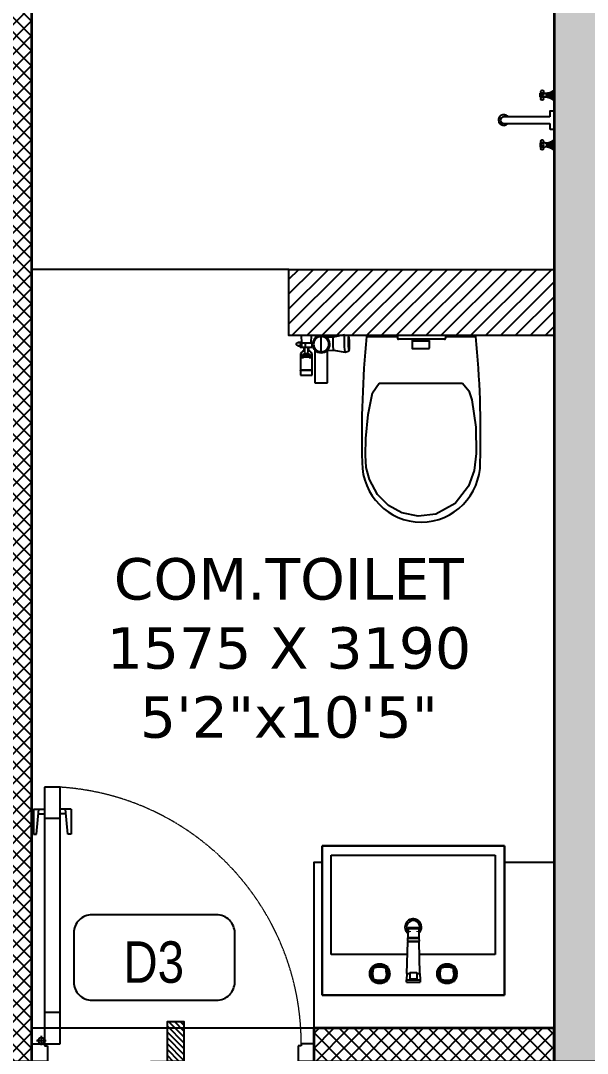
# Model space of a CAD drawing. Header units: millimetres. Extents: x -9946 to 60368, y -3 to 204375.
# Drawn here: x 52165 to 53874, y 197796 to 200912 of the extents above; entities that cross this region are included whole.
import ezdxf
from ezdxf.enums import TextEntityAlignment as Align

# ---------------------------------------------------------------- set-up
doc = ezdxf.new("R2010")
doc.units = ezdxf.units.MM
doc.linetypes.add('3.5BHK EAST-UN-5$0$DASHED', pattern=[0.75, 0.5, -0.25])
for name, color, linetype in [('A-Door', 11, 'Continuous'), ('A-Door Line', 8, 'Continuous'), ('A-Handwash', 252, 'Continuous'), ('A-Handwash Platform', 253, 'Continuous'), ('A-Hatch', 252, 'Continuous'), ('A-Ledge Wall', 8, 'Continuous'), ('A-Room Boundary', 44, 'Continuous'), ('A-Shower', 253, 'Continuous'), ('A-Shower Glass', 253, 'Continuous'), ('A-Text Main', 44, 'Continuous'), ('A-WC', 253, 'Continuous')]:
    doc.layers.add(name, color=color, linetype=linetype)
doc.layers.add('A-Wall', color=240, linetype='Continuous', lineweight=35)
doc.styles.add('2024-08-29_TOWER-A$0$simplex-0.8', font='simplex.shx', dxfattribs={"width": 0.8})
doc.styles.add('3.5BHK EAST_UN-1$0$grid_text', font='verdana.ttf')
doc.styles.add('ARIAL', font='ARIALN.TTF')

# ---------------------------------------------------------------- blocks, each defined once
blk = doc.blocks.new('3BHK  WEST_UN-2$0$fgdskokjmfv')
at = {"layer": 'A-WC', "linetype": 'Continuous'}
for p, q in [((15769231.8, 1072211.9), (15769232.1, 1072190)), ((15769309.2, 1072211.9), (15769231.8, 1072211.9)), ((15769262.2, 1072190), (15769262.5, 1072211.9)), ((15769274.3, 1072211.9), (15769274.3, 1072210.2)), ((15769274.3, 1072210.2), (15769274.3, 1072208.5)), ((15769292.1, 1072163.3), (15769292.1, 1072209.4)), ((15769309.2, 1072211.4), (15769309.2, 1072211.9)), ((15769309.2, 1072209.7), (15769309.2, 1072211.4)), ((15769309.2, 1072208), (15769309.2, 1072209.7)), ((15769362.5, 1072214.8), (15769328, 1072207)), ((15769362.5, 1072214.8), (15769374.5, 1072212)), ((15769428.5, 1072209.1), (15769522.1, 1072209.1)), ((15769667.1, 1072211.9), (15769522.1, 1072211.9)), ((15769522.1, 1072211.9), (15769522.1, 1072203.9)), ((15769667.1, 1072211.9), (15769667.1, 1072203.9)), ((15769667.1, 1072209.1), (15769758.5, 1072209.1)), ((15769217.4, 1072186.7), (15769217.5, 1072186.9)), ((15769217.4, 1072186.5), (15769217.4, 1072186.7)), ((15769217.4, 1072186.3), (15769217.4, 1072186.5)), ((15769217.4, 1072186.1), (15769217.4, 1072186.3)), ((15769217.4, 1072186.3), (15769217.4, 1072186.3)), ((15769217.5, 1072185.9), (15769217.4, 1072186.1)), ((15769217.5, 1072187.3), (15769217.6, 1072187.5)), ((15769217.5, 1072187.1), (15769217.5, 1072187.3)), ((15769217.5, 1072186.9), (15769217.5, 1072187.1)), ((15769217.5, 1072185.7), (15769217.5, 1072185.9)), ((15769217.5, 1072185.5), (15769217.5, 1072185.7)), ((15769217.5, 1072185.3), (15769217.5, 1072185.5)), ((15769217.6, 1072185.1), (15769217.5, 1072185.3)), ((15769217.6, 1072187.7), (15769217.7, 1072187.9)), ((15769217.6, 1072187.5), (15769217.6, 1072187.7)), ((15769217.6, 1072184.9), (15769217.6, 1072185.1)), ((15769217.7, 1072184.7), (15769217.6, 1072184.9)), ((15769217.7, 1072187.9), (15769217.8, 1072188.1)), ((15769217.8, 1072184.5), (15769217.7, 1072184.7)), ((15769217.8, 1072188.3), (15769217.9, 1072188.5)), ((15769217.8, 1072188.1), (15769217.8, 1072188.3)), ((15769217.8, 1072184.3), (15769217.8, 1072184.5)), ((15769217.9, 1072184.2), (15769217.8, 1072184.3)), ((15769217.9, 1072188.5), (15769218, 1072188.7)), ((15769218, 1072184), (15769217.9, 1072184.2)), ((15769218, 1072188.7), (15769218.1, 1072188.8)), ((15769218.1, 1072183.8), (15769218, 1072184)), ((15769218.1, 1072188.8), (15769218.2, 1072189)), ((15769218.2, 1072183.6), (15769218.1, 1072183.8)), ((15769218.2, 1072189), (15769218.3, 1072189.2)), ((15769218.3, 1072183.5), (15769218.2, 1072183.6)), ((15769218.3, 1072189.2), (15769218.4, 1072189.3)), ((15769218.5, 1072183.3), (15769218.3, 1072183.5)), ((15769218.4, 1072189.3), (15769218.5, 1072189.5)), ((15769218.5, 1072189.5), (15769218.7, 1072189.6)), ((15769218.6, 1072183.2), (15769218.5, 1072183.3)), ((15769218.7, 1072183), (15769218.6, 1072183.2)), ((15769218.7, 1072189.6), (15769218.8, 1072189.8)), ((15769218.8, 1072182.9), (15769218.7, 1072183)), ((15769218.8, 1072189.8), (15769218.9, 1072189.9)), ((15769219, 1072182.7), (15769218.8, 1072182.9)), ((15769218.9, 1072189.9), (15769219.1, 1072190.1)), ((15769219.1, 1072182.6), (15769219, 1072182.7)), ((15769219.1, 1072190.1), (15769219.2, 1072190.2)), ((15769219.3, 1072182.5), (15769219.1, 1072182.6)), ((15769219.2, 1072190.2), (15769219.4, 1072190.3)), ((15769219.4, 1072182.3), (15769219.3, 1072182.5)), ((15769219.4, 1072190.3), (15769219.6, 1072190.4)), ((15769219.6, 1072182.2), (15769219.4, 1072182.3)), ((15769219.6, 1072190.4), (15769219.7, 1072190.6)), ((15769219.8, 1072182.1), (15769219.6, 1072182.2)), ((15769219.7, 1072190.6), (15769219.9, 1072190.7)), ((15769219.9, 1072182), (15769219.8, 1072182.1)), ((15769219.9, 1072190.7), (15769220.1, 1072190.8)), ((15769220.1, 1072181.9), (15769219.9, 1072182)), ((15769220.1, 1072190.8), (15769220.3, 1072190.8)), ((15769220.3, 1072181.8), (15769220.1, 1072181.9)), ((15769220.3, 1072190.8), (15769220.4, 1072190.9)), ((15769220.5, 1072181.7), (15769220.3, 1072181.8)), ((15769220.4, 1072190.9), (15769220.6, 1072191)), ((15769220.7, 1072181.7), (15769220.5, 1072181.7)), ((15769220.6, 1072191), (15769220.8, 1072191.1)), ((15769220.9, 1072181.6), (15769220.7, 1072181.7)), ((15769220.8, 1072191.1), (15769221, 1072191.1)), ((15769221, 1072181.5), (15769220.9, 1072181.6)), ((15769221, 1072191.1), (15769221.2, 1072191.2)), ((15769221.2, 1072181.5), (15769221, 1072181.5)), ((15769221.2, 1072191.2), (15769221.4, 1072191.2)), ((15769221.4, 1072181.4), (15769221.2, 1072181.5)), ((15769221.4, 1072191.2), (15769221.6, 1072191.3)), ((15769221.6, 1072181.4), (15769221.4, 1072181.4)), ((15769221.6, 1072191.3), (15769221.8, 1072191.3)), ((15769221.8, 1072181.4), (15769221.6, 1072181.4)), ((15769221.8, 1072191.3), (15769222, 1072191.3)), ((15769222, 1072181.4), (15769221.8, 1072181.4)), ((15769222, 1072191.3), (15769222.2, 1072191.3)), ((15769222.2, 1072181.3), (15769222, 1072181.4)), ((15769222.2, 1072191.3), (15769222.4, 1072191.3)), ((15769222.4, 1072181.3), (15769222.2, 1072181.3)), ((15769222.4, 1072191.3), (15769222.4, 1072191.3)), ((15769222.5, 1072191.3), (15769222.4, 1072191.3)), ((15769222.4, 1072191.3), (15769222.4, 1072191.3)), ((15769222.4, 1072191.3), (15769222.5, 1072191.3)), ((15769222.5, 1072181.3), (15769222.4, 1072181.3)), ((15769222.4, 1072181.3), (15769222.4, 1072181.3)), ((15769222.4, 1072181.3), (15769222.5, 1072181.3)), ((15769222.6, 1072191.3), (15769222.5, 1072191.3)), ((15769222.5, 1072191.3), (15769222.5, 1072191.3)), ((15769222.5, 1072191.3), (15769222.7, 1072191.3)), ((15769222.6, 1072181.3), (15769222.5, 1072181.3)), ((15769222.5, 1072181.3), (15769222.5, 1072181.3)), ((15769222.5, 1072181.3), (15769222.7, 1072181.3)), ((15769222.8, 1072191.3), (15769222.6, 1072191.3)), ((15769222.8, 1072181.3), (15769222.6, 1072181.3)), ((15769222.7, 1072191.3), (15769222.9, 1072191.3)), ((15769222.7, 1072181.3), (15769222.8, 1072181.3)), ((15769232.1, 1072191.3), (15769222.8, 1072191.3)), ((15769222.8, 1072181.3), (15769228.8, 1072181.3)), ((15769223, 1072181.3), (15769222.8, 1072181.3)), ((15769222.9, 1072191.3), (15769223.1, 1072191.3)), ((15769223.3, 1072181.3), (15769223, 1072181.3)), ((15769223.1, 1072191.3), (15769223.4, 1072191.3)), ((15769223.6, 1072181.3), (15769223.3, 1072181.3)), ((15769223.4, 1072191.3), (15769223.8, 1072191.3)), ((15769224, 1072181.3), (15769223.6, 1072181.3)), ((15769223.8, 1072191.3), (15769224.2, 1072191.3)), ((15769224.4, 1072181.3), (15769224, 1072181.3)), ((15769224.2, 1072191.3), (15769224.7, 1072191.3)), ((15769224.9, 1072181.3), (15769224.4, 1072181.3)), ((15769228.6, 1072190), (15769228.8, 1072176)), ((15769228.7, 1072190), (15769232.9, 1072190)), ((15769232.9, 1072190), (15769239.6, 1072190)), ((15769233.1, 1072183), (15769232.9, 1072190)), ((15769233.2, 1072176), (15769233.1, 1072183)), ((15769239.6, 1072190), (15769243.9, 1072190)), ((15769243.9, 1072183), (15769243.8, 1072176)), ((15769243.9, 1072190), (15769247.1, 1072190)), ((15769243.9, 1072190), (15769243.9, 1072183)), ((15769247.1, 1072190), (15769264.5, 1072190)), ((15769262.2, 1072191.3), (15769262.5, 1072191.3)), ((15769262.5, 1072191.3), (15769263.8, 1072191.3)), ((15769263.8, 1072191.3), (15769265.2, 1072191.3)), ((15769264.4, 1072183), (15769264.5, 1072190)), ((15769264.4, 1072176), (15769264.4, 1072183)), ((15769265.9, 1072181.3), (15769264.5, 1072181.3)), ((15769265.2, 1072191.3), (15769266.5, 1072191.3)), ((15769266.6, 1072181.3), (15769265.9, 1072181.3)), ((15769274.3, 1072208.5), (15769274.3, 1072206.8)), ((15769274.3, 1072206.8), (15769274.3, 1072205.4)), ((15769309.2, 1072206.4), (15769309.2, 1072208)), ((15769309.2, 1072206), (15769309.2, 1072206.4)), ((15769328, 1072207), (15769309.9, 1072206.4)), ((15769664.1, 1072200.9), (15769525.1, 1072200.9)), ((15769618.4, 1072200.9), (15769565.9, 1072200.9)), ((15769565.9, 1072200.9), (15769565.9, 1072197.6)), ((15769618.4, 1072194.8), (15769565.9, 1072194.8)), ((15769565.9, 1072194.8), (15769565.9, 1072174.4)), ((15769567.4, 1072196.1), (15769616.9, 1072196.1)), ((15769618.4, 1072197.6), (15769618.4, 1072200.9)), ((15769618.4, 1072174.4), (15769618.4, 1072194.8)), ((15769233.2, 1072176), (15769228.9, 1072176)), ((15769229.4, 1072152.1), (15769229.4, 1072141.2)), ((15769229.6, 1072148.4), (15769264.6, 1072148.4)), ((15769229.6, 1072148.4), (15769229.6, 1072107.6)), ((15769239.6, 1072176), (15769233.2, 1072176)), ((15769235.2, 1072152.4), (15769235.2, 1072142.5)), ((15769243.8, 1072176), (15769239.6, 1072176)), ((15769240, 1072176), (15769240, 1072167.3)), ((15769240, 1072155.2), (15769240, 1072152.4)), ((15769242, 1072176), (15769242, 1072161.6)), ((15769247.1, 1072176), (15769243.8, 1072176)), ((15769264.4, 1072176), (15769247.1, 1072176)), ((15769252.2, 1072161.6), (15769252.2, 1072176)), ((15769254.3, 1072167.3), (15769254.3, 1072176)), ((15769254.3, 1072152.4), (15769254.3, 1072155.2)), ((15769259, 1072142.5), (15769259, 1072152.4)), ((15769264.6, 1072107.6), (15769264.6, 1072148.4)), ((15769264.9, 1072141.2), (15769264.9, 1072152.1)), ((15769273.1, 1072167.7), (15769273.1, 1072069.7)), ((15769311.1, 1072167.5), (15769329.3, 1072168.1)), ((15769311.2, 1072069.7), (15769311.2, 1072167.7)), ((15769329.3, 1072168.1), (15769364.2, 1072162.5)), ((15769364.3, 1072162.5), (15769376.1, 1072166)), ((15769567.3, 1072172.9), (15769616.9, 1072172.9)), ((15769229.6, 1072107.6), (15769264.6, 1072107.6)), ((15769229.6, 1072107.1), (15769229.6, 1072107.6)), ((15769264.6, 1072107.6), (15769229.6, 1072107.6)), ((15769264.6, 1072107.1), (15769229.6, 1072107.1)), ((15769229.6, 1072107.1), (15769229.6, 1072093)), ((15769229.6, 1072093), (15769264.6, 1072093)), ((15769264.6, 1072107.1), (15769264.6, 1072107.6)), ((15769264.6, 1072093), (15769264.6, 1072107.1)), ((15769273.1, 1072069.7), (15769311.2, 1072069.7)), ((15769466.3, 1072068.4), (15769718.4, 1072068.4))]:
    blk.add_line(p, q, dxfattribs=at)
at = {"layer": 'A-WC', "linetype": 'Continuous', "flags": 128}
blk.add_lwpolyline([(15769718.4, 1072068.4), (15769737.6, 1072045.5), (15769745.9, 1072018.8), (15769758.3, 1071936), (15769759.7, 1071856.1), (15769753.6, 1071804.7), (15769735.8, 1071758), (15769695.5, 1071705.9), (15769637.7, 1071673.8), (15769584.5, 1071667.4), (15769535.5, 1071677.4), (15769494.7, 1071699.3), (15769461.6, 1071732.3), (15769437.5, 1071777.7), (15769427.2, 1071814.6), (15769425.9, 1071851.1), (15769426.5, 1071902.1), (15769433.3, 1071973.6), (15769447, 1072039.1), (15769466.3, 1072068.4)], dxfattribs=at)
at = {"layer": 'A-WC', "linetype": 'Continuous'}
for centre, radius, start, end in [((15769292.1, 1072186.3), 26.2, 100.2496, 180), ((15769292.1, 1072186.3), 23, 0, 180), ((15769292.1, 1072186.3), 26.2, 0, 132.8693), ((15772559.7, 1071909.6), 3145.4, 174.5369, 181.4631), ((15766627.4, 1071909.6), 3145.4, 358.5369, 5.4631), ((15769292.1, 1072186.3), 26.2, 180, 0), ((15769292.1, 1072186.3), 23, 180, 0), ((15769525.1, 1072203.9), 3, 180, 270), ((15769567.4, 1072197.6), 1.5, 180, 270), ((15769616.9, 1072197.6), 1.5, 270, 0), ((15769664.1, 1072203.9), 3, 270, 0), ((15769292.1, 1072189.5), 28.9, 228.7983, 242.5322), ((15769292.1, 1072189.5), 28.9, 297.4678, 311.2017), ((15769567.3, 1072174.4), 1.46, 180, 270), ((15769616.9, 1072174.4), 1.46, 270, 0), ((15769595.6, 1071829.3), 180.3, 180, 269.3484), ((15769591.5, 1071829.3), 180.3, 270.6516, 0)]:
    blk.add_arc(centre, radius, start, end, dxfattribs=at)
for centre, major_axis, ratio, start_param, end_param in [((15769363.4, 1072188.7), (-0.8, 26.2), 0.087894, 0.017046, 3.133769), ((15769375.3, 1072189), (-0.7, 23), 0.087894, 0.026053, 3.133769), ((15769375.3, 1072189), (-0.7, 23), 0.087894, 3.165124, 6.230506), ((15769310.5, 1072186.9), (-0.6, 19.4), 0.087894, 6.275362, 6.466185), ((15769328.7, 1072187.5), (-0.6, 19.4), 0.087894, 6.275362, 9.416955), ((15769247.1, 1072152.1), (17.8, 0), 0.939693, 1.86017, 3.254011), ((15769247.1, 1072141.2), (17.8, 0), 0.939693, 0.452611, 2.688981), ((15769247.1, 1072141.2), (13.4, 0), 0.939693, 1.839841, 2.521963), ((15769247.1, 1072142.5), (11.9, 0), 0.939693, 1.570796, 2.584055), ((15769247.1, 1072142.5), (11.9, 0), 0.939693, 1.570796, 2.584055), ((15769247.1, 1072141), (11.9, 0), 0.939693, 1.570796, 2.410164), ((15769247.1, 1072141.2), (13.4, 0), 0.939693, 1.634555, 1.767445), ((15769247.1, 1072142.5), (11.9, 0), 0.939693, 0.557537, 1.570796), ((15769247.1, 1072142.5), (11.9, 0), 0.939693, 0.557537, 1.570796), ((15769247.1, 1072141), (11.9, 0), 0.939693, 0.731428, 1.570796), ((15769247.1, 1072141.2), (13.4, 0), 0.939693, 1.374148, 1.507037), ((15769247.1, 1072141.2), (13.4, 0), 0.939693, 0.61963, 1.312246), ((15769247.1, 1072152.1), (17.8, 0), 0.939693, 6.170767, 7.561634), ((15769310.5, 1072186.9), (-0.6, 19.4), 0.087894, 2.98627, 3.106469), ((15769247.1, 1072141.2), (17.8, 0), 0.939693, 2.995055, 3.28771), ((15769247.1, 1072141.2), (17.8, 0), 0.939693, 6.137068, 6.429723)]:
    blk.add_ellipse(centre, major_axis=major_axis, ratio=ratio, start_param=start_param, end_param=end_param, dxfattribs=at)
blk = doc.blocks.new('A$C9b4d8ff6')
at = {"layer": 'A-Door'}
for p, q in [((84.9, 827.1), (37.7, 827.1)), ((37.7, 827.1), (37.8, 53.1)), ((85, 53.1), (84.9, 827.1)), ((4.7, 761.1), (37.7, 761.1)), ((4.7, 761.1), (4.7, 685.5)), ((14.1, 685.5), (21.1, 761.1)), ((117.9, 761.1), (84.9, 761.1)), ((108.5, 685.5), (101.5, 761.1)), ((117.9, 761.1), (118, 685.5)), ((19.8, 746.9), (37.7, 746.9)), ((84.9, 732.7), (37.7, 732.7)), ((102.8, 746.9), (84.9, 746.9)), ((4.7, 685.5), (14.1, 685.5)), ((118, 685.5), (108.5, 685.5)), ((84.9, 147.5), (37.7, 147.5)), ((14.2, 62.5), (42.5, 62.5)), ((28.3, 76.7), (28.3, 48.4)), ((0, 0), (0, 53.1)), ((0, 53.1), (37.8, 53.1)), ((37.8, 53.1), (85, 53.1)), ((37.8, 53.1), (37.8, 47.2)), ((37.8, 47.2), (47.2, 47.2)), ((47.2, 47.2), (47.2, 0)), ((85, 53.1), (85, 53.1)), ((802.8, 47.2), (802.8, 0.1)), ((812.2, 47.2), (802.8, 47.2)), ((850, 53.2), (812.2, 53.1)), ((812.2, 53.1), (812.2, 47.2)), ((850, 0.1), (850, 53.2)), ((47.2, 0), (0, 0)), ((802.8, 0.1), (850, 0.1))]:
    blk.add_line(p, q, dxfattribs=at)
blk.add_circle((28.3, 62.5), 9.44, dxfattribs=at)
at = {"layer": 'A-Door', "linetype": '3.5BHK EAST-UN-5$0$DASHED', "lineweight": 0}
blk.add_arc((35.5, 52), 776.7, 0.0858, 86.3542, dxfattribs=at)
blk = doc.blocks.new('2024-08-29_TOWER-A$0$WNTG')
at = {"layer": 'A-Text Main'}
blk.add_lwpolyline([(-187.8, 246.2), (187.8, 246.2, -0.414214), (242.8, 191.2), (242.8, 43.3, -0.414214), (187.8, -11.7), (-187.8, -11.7, -0.414214), (-242.8, 43.3), (-242.8, 191.2, -0.414214)], format="xyb", close=True, dxfattribs=at)
at = {"layer": 'A-Text Main', "style": '2024-08-29_TOWER-A$0$simplex-0.8', "width": 0.8}
blk.add_attdef('WNTG', text='', height=150, dxfattribs=at).set_placement((-1.6, 43), align=Align.CENTER)
blk = doc.blocks.new('TILE DROP')
at = {"layer": 'A-Door Line'}
h = blk.add_hatch(dxfattribs=at)
h.set_pattern_fill('ANSI31', color=8, scale=0.1)
h.set_pattern_definition([(45, (-18.584744, -6.592634), (-0.008838835, 0.008838835), [])])
h.paths.add_polyline_path([(0, 0.05), (-0.12, 0.05), (-0.12, 0), (0, 0)])
h.paths.add_polyline_path([(0.12, -0.05), (0.12, 0), (0, 0), (0, -0.05)])
at = {"layer": 'A-Door Line', "color": 3}
for points in [[(-0.12, 0), (-0.12, 0.05), (0, 0.05), (0, 0)], [(0, -0.05), (0, 0), (0.12, 0), (0.12, -0.05)]]:
    blk.add_lwpolyline(points, close=True, dxfattribs=at)
blk = doc.blocks.new('A$Ce78b2266')
at = {"layer": 'A-Shower'}
for p, q in [((80.6, 152), (80.6, 13.5)), ((100.6, 13.5), (100.6, 152)), ((21.8, 41.9), (9.3, 41.9)), ((9.3, 41.9), (9.4, 27.4)), ((21.8, 27.4), (21.8, 41.9)), ((159.3, 41.9), (171.8, 41.9)), ((159.4, 27.4), (159.4, 41.9)), ((171.8, 41.9), (171.8, 27.4)), ((0, 0), (31.2, 0)), ((0, 0), (181.2, 0)), ((27.6, 5.4), (3.6, 5.4)), ((25.3, 9.9), (5.9, 9.9)), ((24.1, 13.3), (7.1, 13.3)), ((23.3, 15.8), (7.9, 15.8)), ((8.4, 18), (22.8, 18)), ((22.3, 20.4), (8.9, 20.4)), ((9.1, 22.2), (22.1, 22.2)), ((21.9, 23.6), (9.2, 23.6)), ((63.6, 12.5), (63.6, 0)), ((63.6, 0), (117.6, 0)), ((80.6, 13.5), (64.6, 13.5)), ((116.6, 13.5), (100.6, 13.5)), ((117.6, 0), (117.6, 12.5)), ((181.2, 0), (150, 0)), ((153.6, 5.4), (177.6, 5.4)), ((155.8, 9.9), (175.3, 9.9)), ((157.1, 13.3), (174, 13.3)), ((157.9, 15.8), (173.3, 15.8)), ((172.8, 18), (158.4, 18)), ((158.8, 20.4), (172.3, 20.4)), ((172.1, 22.2), (159.1, 22.2)), ((159.2, 23.6), (171.9, 23.6))]:
    blk.add_line(p, q, dxfattribs=at)
for centre, radius in [((4.9, 36), 4.41), ((15.8, 36), 3.69), ((26.2, 36), 4.41), ((154.9, 36), 4.41), ((165.4, 36), 3.69), ((176.2, 36), 4.41)]:
    blk.add_circle(centre, radius, dxfattribs=at)
for centre, radius, start, end in [((90.6, 152), 16, 90.0001, 180), ((90.6, 152), 10, 0, 180), ((90.6, 152), 16, 360, 90.0001), ((90.6, 152), 16, 180, 231.3178), ((90.6, 152), 16, 308.6822, 0), ((-34.8, 27.2), 44.2, 321.9638, 0.2151), ((66.5, 27.4), 44.7, 180, 217.8209), ((64.6, 12.5), 1, 90, 179.8008), ((116.6, 12.5), 0.999, 359.9998, 90.1995), ((114.7, 27.4), 44.7, 322.1791, 360), ((216, 27.2), 44.2, 179.7849, 218.0362)]:
    blk.add_arc(centre, radius, start, end, dxfattribs=at)
blk = doc.blocks.new('A$C6c4835d4')
at = {"layer": 'A-Handwash'}
for p, q in [((0, 0), (0, 550)), ((0, 550), (450, 550)), ((450, 550), (0, 550)), ((0, 550), (0, 0)), ((450, 550), (450, 0)), ((450, 0), (450, 550)), ((28, 522.5), (328, 522.5)), ((28, 27.5), (28, 522.5)), ((328, 522.5), (328, 293.7)), ((373.9, 404.9), (379.5, 406.6)), ((373.9, 404.9), (379.5, 406.6)), ((385.4, 407.2), (379.5, 406.6)), ((385.4, 407.2), (379.5, 406.6)), ((391.3, 406.6), (385.4, 407.2)), ((391.3, 406.6), (385.4, 407.2)), ((391.3, 406.6), (397, 404.9)), ((391.3, 406.6), (397, 404.9)), ((355.3, 377), (355.8, 382.9)), ((355.3, 377), (355.8, 382.9)), ((355.8, 371.1), (355.3, 377)), ((355.8, 371.1), (355.3, 377)), ((355.8, 382.9), (357.6, 388.6)), ((355.8, 382.9), (357.6, 388.6)), ((357.6, 388.6), (360.3, 393.8)), ((357.6, 388.6), (360.3, 393.8)), ((359.4, 387.3), (358.4, 377)), ((358.4, 377), (359.4, 366.7)), ((358.4, 377), (361, 377)), ((362.4, 397.3), (359.4, 387.3)), ((359.4, 387.3), (361.9, 386.4)), ((360.3, 393.8), (361.9, 395.7)), ((360.3, 393.8), (361.9, 395.7)), ((361.9, 386.4), (361, 377)), ((361, 377), (361.9, 367.7)), ((364.5, 395.4), (361.9, 386.4)), ((363.2, 399.2), (362.4, 397.3)), ((364.5, 395.4), (362.4, 397.3)), ((363.2, 399.2), (365.2, 400.1)), ((365.3, 397.1), (363.2, 399.2)), ((363.2, 377), (364.1, 386.6)), ((363.2, 377), (364.1, 386.6)), ((364.1, 367.4), (363.2, 377)), ((364.1, 367.4), (363.2, 377)), ((364.1, 386.6), (366.8, 395.6)), ((364.1, 386.6), (366.8, 395.6)), ((364.5, 395.4), (365.3, 397.1)), ((364.8, 377), (365.7, 386.3)), ((365.7, 367.7), (364.8, 377)), ((375.1, 403), (365.2, 400.1)), ((365.2, 400.1), (367.1, 397.9)), ((365.3, 397.1), (367.1, 397.9)), ((365.7, 386.3), (368.1, 394.4)), ((366.8, 400.5), (368.7, 402.1)), ((366.8, 400.5), (368.7, 402.1)), ((366.8, 395.6), (375.8, 398.3)), ((366.8, 395.6), (375.8, 398.3)), ((376.1, 400.6), (367.1, 397.9)), ((368.1, 394.4), (376.1, 396.7)), ((368.7, 402.1), (373.9, 404.9)), ((368.7, 402.1), (373.9, 404.9)), ((385.4, 404), (375.1, 403)), ((375.1, 403), (376.1, 400.6)), ((385.4, 399.2), (375.8, 398.3)), ((385.4, 401.5), (376.1, 400.6)), ((385.4, 397.6), (376.1, 396.7)), ((395.7, 403), (385.4, 404)), ((385.4, 401.5), (385.4, 404)), ((394.8, 400.6), (385.4, 401.5)), ((395, 398.3), (385.4, 399.2)), ((385.4, 397.6), (394.7, 396.7)), ((402.8, 394.4), (394.7, 396.7)), ((395.7, 403), (394.8, 400.6)), ((403.8, 397.9), (394.8, 400.6)), ((404, 395.6), (395, 398.3)), ((405.7, 400.1), (395.7, 403)), ((397, 404.9), (402.2, 402.1)), ((397, 404.9), (402.2, 402.1)), ((402.2, 402.1), (404.1, 400.5)), ((402.2, 402.1), (404.1, 400.5)), ((402.8, 394.4), (405.1, 386.3)), ((405.7, 400.1), (403.8, 397.9)), ((405.5, 397.1), (403.8, 397.9)), ((406.7, 386.6), (404, 395.6)), ((404, 395.6), (406.7, 386.6)), ((405.1, 386.3), (406.1, 377)), ((406.1, 377), (405.1, 367.7)), ((405.5, 397.1), (407.6, 399.2)), ((406.3, 395.4), (405.5, 397.1)), ((407.6, 399.2), (405.7, 400.1)), ((406.3, 395.4), (408.5, 397.3)), ((409, 386.4), (406.3, 395.4)), ((406.7, 386.6), (407.7, 377)), ((407.7, 377), (406.7, 367.4)), ((407.7, 377), (406.7, 367.4)), ((408.5, 397.3), (407.6, 399.2)), ((411.4, 387.3), (408.5, 397.3)), ((408.9, 395.7), (410.5, 393.8)), ((408.9, 395.7), (410.5, 393.8)), ((411.4, 387.3), (409, 386.4)), ((409.9, 377), (409, 386.4)), ((409, 367.7), (409.9, 377)), ((412.4, 377), (409.9, 377)), ((410.5, 393.8), (413.3, 388.6)), ((410.5, 393.8), (413.3, 388.6)), ((412.4, 377), (411.4, 387.3)), ((411.4, 366.7), (412.4, 377)), ((413.3, 388.6), (415, 382.9)), ((413.3, 388.6), (415, 382.9)), ((415, 382.9), (415.6, 377)), ((415, 382.9), (415.6, 377)), ((415.6, 377), (415, 371.1)), ((357.6, 365.5), (355.8, 371.1)), ((357.6, 365.5), (355.8, 371.1)), ((360.3, 360.3), (357.6, 365.5)), ((360.3, 360.3), (357.6, 365.5)), ((359.4, 366.7), (361.9, 367.7)), ((359.4, 366.7), (362.4, 356.8)), ((361.9, 358.3), (360.3, 360.3)), ((361.9, 358.3), (360.3, 360.3)), ((361.9, 367.7), (364.5, 358.7)), ((364.5, 358.7), (362.4, 356.8)), ((363.2, 354.8), (362.4, 356.8)), ((363.2, 354.8), (365.3, 356.9)), ((363.2, 354.8), (365.2, 354)), ((366.8, 358.4), (364.1, 367.4)), ((366.8, 358.4), (364.1, 367.4)), ((365.3, 356.9), (364.5, 358.7)), ((365.2, 354), (367.1, 356.1)), ((365.2, 354), (375.1, 351)), ((367.1, 356.1), (365.3, 356.9)), ((368.1, 359.6), (365.7, 367.7)), ((375.8, 355.7), (366.8, 358.4)), ((375.8, 355.7), (366.8, 358.4)), ((368.7, 351.9), (366.8, 353.5)), ((368.7, 351.9), (366.8, 353.5)), ((367.1, 356.1), (376.1, 353.5)), ((376.1, 357.3), (368.1, 359.6)), ((373.9, 349.1), (368.7, 351.9)), ((373.9, 349.1), (368.7, 351.9)), ((379.5, 347.4), (373.9, 349.1)), ((379.5, 347.4), (373.9, 349.1)), ((375.1, 351), (376.1, 353.5)), ((375.1, 351), (385.4, 350)), ((385.4, 354.8), (375.8, 355.7)), ((385.4, 354.8), (375.8, 355.7)), ((385.4, 356.4), (376.1, 357.3)), ((376.1, 353.5), (385.4, 352.6)), ((385.4, 346.8), (379.5, 347.4)), ((385.4, 346.8), (379.5, 347.4)), ((394.7, 357.3), (385.4, 356.4)), ((395, 355.7), (385.4, 354.8)), ((385.4, 352.6), (394.8, 353.5)), ((385.4, 352.6), (385.4, 350)), ((385.4, 350), (395.7, 351)), ((391.3, 347.4), (385.4, 346.8)), ((397, 349.1), (391.3, 347.4)), ((402.8, 359.6), (394.7, 357.3)), ((394.8, 353.5), (403.8, 356.1)), ((395.7, 351), (394.8, 353.5)), ((404, 358.4), (395, 355.7)), ((404, 358.4), (395, 355.7)), ((395.7, 351), (405.7, 354)), ((402.2, 351.9), (397, 349.1)), ((404.1, 353.5), (402.2, 351.9)), ((405.1, 367.7), (402.8, 359.6)), ((405.5, 356.9), (403.8, 356.1)), ((405.7, 354), (403.8, 356.1)), ((406.7, 367.4), (404, 358.4)), ((406.3, 358.7), (405.5, 356.9)), ((405.5, 356.9), (407.6, 354.8)), ((407.6, 354.8), (405.7, 354)), ((406.3, 358.7), (409, 367.7)), ((406.3, 358.7), (408.5, 356.8)), ((407.6, 354.8), (408.5, 356.8)), ((408.5, 356.8), (411.4, 366.7)), ((410.5, 360.3), (408.9, 358.3)), ((411.4, 366.7), (409, 367.7)), ((413.3, 365.5), (410.5, 360.3)), ((415, 371.1), (413.3, 365.5)), ((245.7, 291.3), (248.9, 291.4)), ((245.7, 259.5), (245.7, 291.3)), ((248.9, 291.4), (277.3, 292.2)), ((248.9, 259.4), (248.9, 291.4)), ((257.7, 286.5), (259.2, 286.5)), ((278.2, 292.2), (277.3, 292.2)), ((277.3, 292.2), (277.3, 258.6)), ((278.2, 292.2), (287.7, 292.5)), ((278.2, 258.6), (278.2, 292.2)), ((289.8, 292.6), (287.7, 292.5)), ((287.7, 258.3), (287.7, 292.5)), ((385.4, 295.3), (289.8, 292.6)), ((289.8, 292.6), (289.8, 258.3)), ((381.5, 265.1), (381.5, 285.7)), ((381.5, 285.7), (402.1, 285.7)), ((385.4, 295.3), (404.5, 295.9)), ((385.4, 285.7), (385.4, 295.3)), ((402.1, 285.7), (402.1, 265.1)), ((404.5, 295.9), (410.8, 296)), ((404.5, 255), (404.5, 295.9)), ((410.8, 254.8), (410.8, 296)), ((248.9, 259.4), (245.7, 259.5)), ((248.9, 259.4), (277.3, 258.6)), ((257.7, 264.3), (259.2, 264.3)), ((278.2, 258.6), (277.3, 258.6)), ((287.7, 258.3), (278.2, 258.6)), ((287.7, 258.3), (289.8, 258.3)), ((385.4, 255.5), (289.8, 258.3)), ((328, 257.2), (328, 27.5)), ((381.5, 265.1), (402.1, 265.1)), ((385.4, 255.5), (385.4, 265.1)), ((385.4, 255.5), (404.5, 255)), ((410.8, 254.8), (404.5, 255)), ((357.6, 185.4), (360.3, 190.6)), ((357.6, 185.4), (360.3, 190.6)), ((362.4, 194.1), (359.4, 184.1)), ((360.3, 190.6), (361.9, 192.5)), ((360.3, 190.6), (361.9, 192.5)), ((364.5, 192.2), (361.9, 183.2)), ((363.2, 196), (362.4, 194.1)), ((364.5, 192.2), (362.4, 194.1)), ((363.2, 196), (365.2, 196.9)), ((365.3, 193.9), (363.2, 196)), ((364.1, 183.4), (366.8, 192.4)), ((364.1, 183.4), (366.8, 192.4)), ((364.5, 192.2), (365.3, 193.9)), ((375.1, 199.8), (365.2, 196.9)), ((365.2, 196.9), (367.1, 194.7)), ((365.3, 193.9), (367.1, 194.7)), ((365.7, 183.1), (368.1, 191.2)), ((366.8, 197.3), (368.7, 198.9)), ((366.8, 197.3), (368.7, 198.9)), ((366.8, 192.4), (375.8, 195.1)), ((366.8, 192.4), (375.8, 195.1)), ((376.1, 197.4), (367.1, 194.7)), ((368.1, 191.2), (376.1, 193.5)), ((368.7, 198.9), (373.9, 201.7)), ((368.7, 198.9), (373.9, 201.7)), ((373.9, 201.7), (379.5, 203.4)), ((373.9, 201.7), (379.5, 203.4)), ((385.4, 200.8), (375.1, 199.8)), ((375.1, 199.8), (376.1, 197.4)), ((385.4, 196), (375.8, 195.1)), ((385.4, 198.3), (376.1, 197.4)), ((385.4, 194.4), (376.1, 193.5)), ((385.4, 204), (379.5, 203.4)), ((385.4, 204), (379.5, 203.4)), ((391.3, 203.4), (385.4, 204)), ((385.4, 204), (391.3, 203.4)), ((395.7, 199.8), (385.4, 200.8)), ((385.4, 198.3), (385.4, 200.8)), ((394.8, 197.4), (385.4, 198.3)), ((395, 195.1), (385.4, 196)), ((385.4, 194.4), (394.7, 193.5)), ((391.3, 203.4), (397, 201.7)), ((391.3, 203.4), (397, 201.7)), ((402.8, 191.2), (394.7, 193.5)), ((395.7, 199.8), (394.8, 197.4)), ((403.8, 194.7), (394.8, 197.4)), ((404, 192.4), (395, 195.1)), ((405.7, 196.9), (395.7, 199.8)), ((397, 201.7), (402.2, 198.9)), ((397, 201.7), (402.2, 198.9)), ((402.2, 198.9), (404.1, 197.3)), ((402.2, 198.9), (404.1, 197.3)), ((402.8, 191.2), (405.1, 183.1)), ((405.7, 196.9), (403.8, 194.7)), ((405.5, 193.9), (403.8, 194.7)), ((406.7, 183.4), (404, 192.4)), ((404, 192.4), (406.7, 183.4)), ((405.5, 193.9), (407.6, 196)), ((406.3, 192.2), (405.5, 193.9)), ((407.6, 196), (405.7, 196.9)), ((406.3, 192.2), (408.5, 194.1)), ((409, 183.2), (406.3, 192.2)), ((408.5, 194.1), (407.6, 196)), ((411.4, 184.1), (408.5, 194.1)), ((408.9, 192.5), (410.5, 190.6)), ((408.9, 192.5), (410.5, 190.6)), ((410.5, 190.6), (413.3, 185.4)), ((410.5, 190.6), (413.3, 185.4)), ((355.3, 173.8), (355.8, 179.7)), ((355.3, 173.8), (355.8, 179.7)), ((355.8, 167.9), (355.3, 173.8)), ((355.8, 167.9), (355.3, 173.8)), ((355.8, 179.7), (357.6, 185.4)), ((355.8, 179.7), (357.6, 185.4)), ((357.6, 162.3), (355.8, 167.9)), ((357.6, 162.3), (355.8, 167.9)), ((360.3, 157.1), (357.6, 162.3)), ((360.3, 157.1), (357.6, 162.3)), ((359.4, 184.1), (358.4, 173.8)), ((358.4, 173.8), (359.4, 163.5)), ((358.4, 173.8), (361, 173.8)), ((359.4, 184.1), (361.9, 183.2)), ((359.4, 163.5), (361.9, 164.5)), ((359.4, 163.5), (362.4, 153.6)), ((361.9, 155.1), (360.3, 157.1)), ((361.9, 155.1), (360.3, 157.1)), ((361.9, 183.2), (361, 173.8)), ((361, 173.8), (361.9, 164.5)), ((361.9, 164.5), (364.5, 155.5)), ((363.2, 173.8), (364.1, 183.4)), ((363.2, 173.8), (364.1, 183.4)), ((364.1, 164.2), (363.2, 173.8)), ((364.1, 164.2), (363.2, 173.8)), ((366.8, 155.2), (364.1, 164.2)), ((366.8, 155.2), (364.1, 164.2)), ((364.8, 173.8), (365.7, 183.1)), ((365.7, 164.5), (364.8, 173.8)), ((368.1, 156.4), (365.7, 164.5)), ((376.1, 154.1), (368.1, 156.4)), ((402.8, 156.4), (394.7, 154.1)), ((405.1, 164.5), (402.8, 156.4)), ((406.7, 164.2), (404, 155.2)), ((405.1, 183.1), (406.1, 173.8)), ((406.1, 173.8), (405.1, 164.5)), ((406.3, 155.5), (409, 164.5)), ((406.7, 183.4), (407.7, 173.8)), ((407.7, 173.8), (406.7, 164.2)), ((407.7, 173.8), (406.7, 164.2)), ((408.5, 153.6), (411.4, 163.5)), ((410.5, 157.1), (408.9, 155.1)), ((411.4, 184.1), (409, 183.2)), ((409.9, 173.8), (409, 183.2)), ((409, 164.5), (409.9, 173.8)), ((411.4, 163.5), (409, 164.5)), ((412.4, 173.8), (409.9, 173.8)), ((413.3, 162.3), (410.5, 157.1)), ((412.4, 173.8), (411.4, 184.1)), ((411.4, 163.5), (412.4, 173.8)), ((413.3, 185.4), (415, 179.7)), ((413.3, 185.4), (415, 179.7)), ((415, 167.9), (413.3, 162.3)), ((415, 179.7), (415.6, 173.8)), ((415, 179.7), (415.6, 173.8)), ((415.6, 173.8), (415, 167.9)), ((364.5, 155.5), (362.4, 153.6)), ((363.2, 151.6), (362.4, 153.6)), ((363.2, 151.6), (365.3, 153.7)), ((363.2, 151.6), (365.2, 150.8)), ((365.3, 153.7), (364.5, 155.5)), ((365.2, 150.8), (367.1, 152.9)), ((365.2, 150.8), (375.1, 147.8)), ((367.1, 152.9), (365.3, 153.7)), ((375.8, 152.5), (366.8, 155.2)), ((375.8, 152.5), (366.8, 155.2)), ((368.7, 148.7), (366.8, 150.3)), ((368.7, 148.7), (366.8, 150.3)), ((367.1, 152.9), (376.1, 150.3)), ((373.9, 145.9), (368.7, 148.7)), ((373.9, 145.9), (368.7, 148.7)), ((379.5, 144.2), (373.9, 145.9)), ((379.5, 144.2), (373.9, 145.9)), ((375.1, 147.8), (376.1, 150.3)), ((375.1, 147.8), (385.4, 146.8)), ((385.4, 151.6), (375.8, 152.5)), ((385.4, 151.6), (375.8, 152.5)), ((385.4, 153.2), (376.1, 154.1)), ((376.1, 150.3), (385.4, 149.4)), ((385.4, 143.6), (379.5, 144.2)), ((385.4, 143.6), (379.5, 144.2)), ((394.7, 154.1), (385.4, 153.2)), ((395, 152.5), (385.4, 151.6)), ((385.4, 149.4), (394.8, 150.3)), ((385.4, 149.4), (385.4, 146.8)), ((385.4, 146.8), (395.7, 147.8)), ((391.3, 144.2), (385.4, 143.6)), ((397, 145.9), (391.3, 144.2)), ((394.8, 150.3), (403.8, 152.9)), ((395.7, 147.8), (394.8, 150.3)), ((404, 155.2), (395, 152.5)), ((404, 155.2), (395, 152.5)), ((395.7, 147.8), (405.7, 150.8)), ((402.2, 148.7), (397, 145.9)), ((404.1, 150.3), (402.2, 148.7)), ((405.5, 153.7), (403.8, 152.9)), ((405.7, 150.8), (403.8, 152.9)), ((406.3, 155.5), (405.5, 153.7)), ((405.5, 153.7), (407.6, 151.6)), ((407.6, 151.6), (405.7, 150.8)), ((406.3, 155.5), (408.5, 153.6)), ((407.6, 151.6), (408.5, 153.6)), ((450, 0), (0, 0)), ((0, 0), (450, 0)), ((328, 27.5), (28, 27.5))]:
    blk.add_line(p, q, dxfattribs=at)
for radius, start, end in [(25, 90, 319.3296), (20, 90, 304.3189), (25, 45, 90), (20, 65.9109, 90)]:
    blk.add_arc((245, 275), radius, start, end, dxfattribs=at)
blk = doc.blocks.new('Unit-1')
at = {"layer": 'A-Hatch', "linetype": 'Continuous'}
h = blk.add_hatch(color=256, dxfattribs=at)
h.dxf.hatch_style = 1
h.paths.add_polyline_path([(-7145, 15335.7), (-6895, 15335.7), (-6895, 16800.1), (-8999.8, 16800.1), (-8999.8, 16550.3), (-7145, 16550.1)])
h.paths.add_polyline_path([(-10800, 15796), (-10800, 12295), (-8145, 12295), (-8145, 12045.7), (-10800, 12045.7), (-10800, 10820), (-11050, 10820), (-11050, 15796)])
h.paths.add_polyline_path([(-5470, 12045.7), (-5270, 12045.7), (-5270, 16550.1), (-4400.1, 16550.1), (-4400.1, 16800.1), (-5470, 16800.1)])
h.paths.add_polyline_path([(-250, 16550.1), (-1050.1, 16550.1), (-1050.1, 16800.1), (0, 16800.1), (0, 16550.1), (0, 13495), (-250, 13495)])
h.paths.add_polyline_path([(-4110, 12295), (-4110, 12045.7), (-250, 12045.7), (-250, 11295.1), (0, 11295.1), (0, 12295)])
h.paths.add_polyline_path([(-3910, 8082.6), (-3910, 6370), (-1440, 6370), (-1440, 6420), (-1240, 6420), (-1240, 6370), (0, 6370), (0, 0), (-250, 0), (-250, 6170), (-4110, 6170), (-4110, 11045.7), (-3910, 11045.7)])
h.paths.add_polyline_path([(-250, 10395.1), (0, 10395.1), (0, 8985.1), (-250, 8985.1)])
h.paths.add_polyline_path([(-3740, 4410), (-6535, 4410), (-6535, 4210), (-3940, 4210), (-3940, 250), (-4840, 250), (-4840, 0), (-3240, 0), (-3240, 250), (-3740, 250)])
h.paths.add_polyline_path([(-7535, 4210), (-8145, 4210), (-10800, 4210), (-10800, 3620.1), (-11050, 3620.1), (-11050.1, 4460.1), (-8145, 4460), (-8145, 4410), (-8150, 4410), (-7535, 4410)])
h.paths.add_polyline_path([(-10800.1, 1820.1), (-10800, 250), (-6535, 250), (-6535, 2135), (-6335, 2135), (-6335, 250), (-5590, 250), (-5590, 0), (-10800, 0), (-11050, 0), (-11050, 250), (-11050.1, 1820.1)])
h = blk.add_hatch(dxfattribs=at)
h.set_pattern_fill('ANSI37', color=256, scale=10)
h.paths.add_polyline_path([(-5470, 15585.7), (-6145, 15585.7), (-6145, 15335.7), (-5470, 15335.7)])
h.paths.add_polyline_path([(-7145, 15335.7), (-7145, 12045.7), (-7045, 12045.7), (-7045, 15335.7)])
h.paths.add_polyline_path([(-2160, 7960), (-2160, 8060), (0, 8060), (0, 7960)])
h.paths.add_polyline_path([(-3910, 8060), (-3010, 8060), (-3010, 7960), (-3910, 7960)])
h.paths.add_polyline_path([(-1440, 7960), (-1240, 7960), (-1240, 7170.4), (-1440, 7170.4)])
h.paths.add_polyline_path([(-2240, 1780), (-1490, 1780), (-1490, 1980), (-2240, 1980)])
h.paths.add_polyline_path([(-490, 1980), (-250, 1980), (-250, 1780), (-490, 1780)])
h.paths.add_polyline_path([(-3740, 1979.9), (-3240, 1979.9), (-3240, 1780), (-3740, 1780)])
h.paths.add_polyline_path([(-4840, 2134.9), (-3940, 2134.9), (-3940, 2035), (-4840, 2035)])
h.paths.add_polyline_path([(-6335, 2135), (-5690, 2135), (-5690, 2035), (-6335, 2035)])
h.paths.add_polyline_path([(-8345, 4870.1), (-8145, 4870.1), (-8145, 4460), (-8345, 4460)])
h.paths.add_polyline_path([(-8345, 8470), (-8145, 8470), (-8145, 7870.1), (-8345, 7870.1)])
h.paths.add_polyline_path([(-9100, 8470), (-9000, 8470), (-9000, 8070), (-9100, 8070)])
h = blk.add_hatch(dxfattribs=at)
h.set_pattern_fill('ANSI37', color=256, scale=10)
h.paths.add_polyline_path([(-5470, 12145.7), (-6195, 12145.7), (-6195, 12045.7), (-5470, 12045.7)])
at = {"layer": 'A-Ledge Wall'}
h = blk.add_hatch(dxfattribs=at)
h.set_pattern_fill('ANSI31', color=256, scale=10)
h.set_pattern_definition([(45, (34655.15, -183144.792), (-22.4506403, 22.4506403), [])])
h.paths.add_polyline_path([(-6270, 14435.1), (-5470, 14435.1), (-5470, 14235.1), (-6270, 14235.1)])
at = {"layer": 'A-Handwash Platform'}
blk.add_lwpolyline([(-6170.1, 12645.7), (-6195, 12645.7), (-6195, 12145.7), (-5470, 12145.7), (-5470, 12645.7), (-5620.1, 12645.7)], dxfattribs=at)
at = {"layer": 'A-Ledge Wall'}
blk.add_lwpolyline([(-6270, 14435.1), (-5470, 14435.1), (-5470, 14235.1), (-6270, 14235.1)], close=True, dxfattribs=at)
at = {"layer": 'A-Room Boundary', "color": 3, "linetype": 'Continuous'}
blk.add_lwpolyline([(-7045, 15335.7), (-5470, 15335.7), (-5470, 12145.7), (-7045, 12145.7)], close=True, dxfattribs=at)
at = {"layer": 'A-Shower Glass'}
blk.add_lwpolyline([(-6270, 14435.1), (-7045, 14435.1)], dxfattribs=at)
at = {"layer": 'A-Wall'}
for points in [[(-5470, 12045.7), (-5270, 12045.7), (-5270, 16550.1), (-4400.1, 16550.1), (-4400.1, 16800.1), (-5470, 16800.1)], [(-7145, 15335.7), (-7145, 12045.7), (-7045, 12045.7), (-7045, 15335.7)], [(-5470, 12145.7), (-6195, 12145.7), (-6195, 12045.7), (-5470, 12045.7)]]:
    blk.add_lwpolyline(points, close=True, dxfattribs=at)
at = {"layer": 'A-Door', "linetype": 'Continuous'}
blk.add_blockref('A$C9b4d8ff6', (-7045, 12045.7), dxfattribs=at)
at = {"layer": 'A-Door Line', "color": 8, "xscale": 1000.000000000004, "yscale": 1000.000000000004, "zscale": 1000.000000000004, "rotation": 90}
blk.add_blockref('TILE DROP', (-6636.6, 12045.7), dxfattribs=at)
at = {"layer": 'A-Handwash', "rotation": 270}
blk.add_blockref('A$C6c4835d4', (-6170, 12695.7), dxfattribs=at)
at = {"layer": 'A-Shower', "rotation": 90}
blk.add_blockref('A$Ce78b2266', (-5470, 14794.8), dxfattribs=at)
at = {"layer": 'A-Text Main'}
ref = blk.add_blockref('2024-08-29_TOWER-A$0$WNTG', (-6676.1, 12476.3), dxfattribs=dict(at, xscale=-1, rotation=180))
ref.add_attrib('WNTG', 'D3', dxfattribs={"height": 125, "style": 'ARIAL'}).set_placement((-6677.7, 12282.8), align=Align.CENTER)
at = {"layer": 'A-WC', "ltscale": 600}
blk.add_blockref('3BHK  WEST_UN-2$0$fgdskokjmfv', (-15775464.6, -1057976.9), dxfattribs=at)
at = {"layer": 'A-Text Main', "linetype": 'Continuous', "insert": (-6270, 13291.8), "char_height": 125, "width": 1102.996, "attachment_point": 5, "style": '3.5BHK EAST_UN-1$0$grid_text'}
blk.add_mtext('COM.TOILET\\P1575 X 3190\\P5\'2"x10\'5"', dxfattribs=at)

msp = doc.modelspace()

# ---------------------------------------------------------------- block references
at = {"linetype": 'Continuous'}
msp.add_blockref('Unit-1', (59244.4, 185726.4), dxfattribs=at)

doc.saveas('drawing.dxf')
